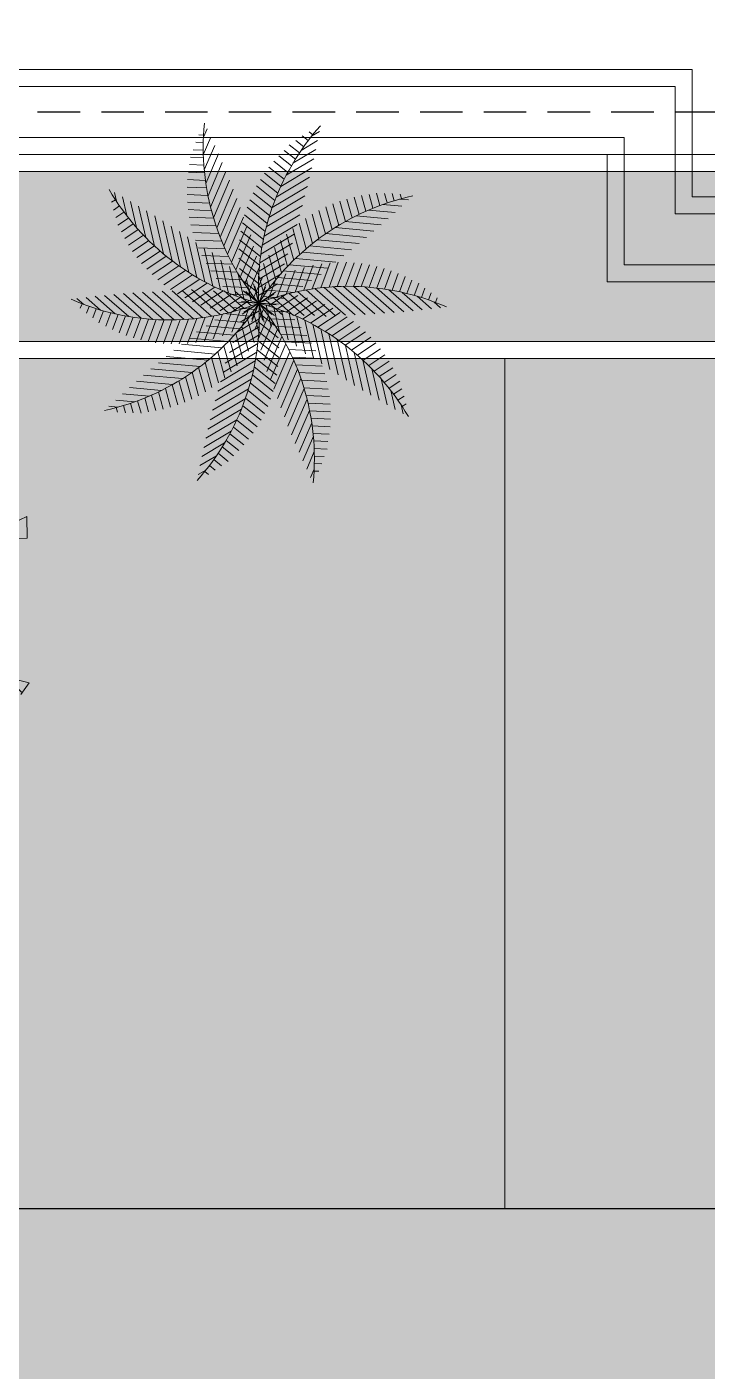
# Model space of a CAD drawing. Header units: inches. Extents: x 0 to 558, y -1 to 295.
# Drawn here: x 191.37 to 195.38, y 124.32 to 132.22 of the extents above; entities that cross this region are included whole.
import ezdxf

# ---------------------------------------------------------------- set-up
doc = ezdxf.new("R2010")
doc.units = ezdxf.units.IN
doc.header["$MEASUREMENT"] = 0
doc.linetypes.add('$0$HIDDEN', pattern=[0.375, 0.25, -0.125])
for name, color, linetype, lineweight in [('ARSIR', 31, 'Continuous', 5), ('ARSIR BETON', 8, 'Continuous', 5), ('DINDING2', 146, 'Continuous', 5), ('lan', 7, 'Continuous', 15), ('POHON', 98, 'Continuous', 5), ('RUMPUT', 93, 'Continuous', 0), ('SANITAIR', 15, 'Continuous', 9)]:
    doc.layers.add(name, color=color, linetype=linetype, lineweight=lineweight)
doc.layers.add('as', color=1, linetype='Continuous', plot=False)
doc.layers.add('LANTAI', color=57, linetype='Continuous')
pattern_1 = [(86.6697, (37.0798, 226.14725), (-0.5066041, 0.569206), [0.142875, -0.934755]), (41.6697, (37.0798, 226.14725), (-0.5066045, 0.5692064), [0.142875, -0.619125]), (131.6697, (37.0798, 226.14725), (-0.5692064, -0.5066045), [0.142875, -0.619125])]

# ---------------------------------------------------------------- blocks, each defined once
blk = doc.blocks.new('rrety')
for points in [[(497.6438, 232.3433), (497.6378, 232.3293), (497.6632, 232.3287), (497.6437, 232.3405)], [(497.6969, 232.176), (497.6778, 232.1611), (497.6725, 232.1832), (497.6947, 232.1884), (497.6969, 232.176)]]:
    blk.add_lwpolyline(points)
blk = doc.blocks.new('A$C08441736')
at = {"color": 82}
for p, q in [((0.0057, 0.7473), (-0.0197, 0.7763)), ((0.0028, 0.7548), (0.0219, 0.762)), ((0.0458, 0.6127), (-0.0291, 0.6983)), ((0.0295, 0.6758), (-0.0246, 0.7375)), ((0.0138, 0.7247), (0.0436, 0.7359)), ((0.0239, 0.6942), (0.0635, 0.7091)), ((0.0572, 0.5554), (-0.0332, 0.6587)), ((0.033, 0.6634), (0.0847, 0.6828)), ((0.0412, 0.6322), (0.0982, 0.6536)), ((0.0693, 0.4529), (-0.0405, 0.5783)), ((0.0647, 0.5025), (-0.037, 0.6187)), ((0.0485, 0.6007), (0.1131, 0.625)), ((0.0548, 0.5688), (0.1264, 0.5957)), ((-0.2667, 0.4695), (-0.2209, 0.5389)), ((-0.244, 0.4456), (-0.1948, 0.5202)), ((0.0715, 0.4061), (-0.0435, 0.5374)), ((0.0602, 0.5366), (0.1381, 0.5658)), ((0.0646, 0.5039), (0.1482, 0.5354)), ((-0.2219, 0.4209), (-0.1696, 0.5001)), ((-0.2003, 0.3953), (-0.1454, 0.4786)), ((0.0716, 0.3616), (-0.0462, 0.4961)), ((0.0679, 0.4709), (0.1568, 0.5043)), ((0.0703, 0.4376), (0.1637, 0.4727)), ((-0.2101, 0.4071), (-0.3726, 0.444)), ((-0.1808, 0.3705), (-0.3511, 0.4092)), ((-0.1795, 0.3687), (-0.1221, 0.4556)), ((-0.1592, 0.3412), (-0.0999, 0.4311)), ((-0.1396, 0.3126), (-0.0787, 0.405)), ((0.0668, 0.2785), (-0.0504, 0.4122)), ((0.07, 0.3191), (-0.0485, 0.4544)), ((0.0715, 0.4038), (0.169, 0.4404)), ((0.0717, 0.3696), (0.1726, 0.4075)), ((-0.1546, 0.3346), (-0.329, 0.3742)), ((-0.1207, 0.283), (-0.0586, 0.3772)), ((-0.1026, 0.2522), (-0.0396, 0.3477)), ((0.0622, 0.2394), (-0.0518, 0.3696)), ((0.0708, 0.335), (0.1744, 0.3739)), ((0.2177, 0.186), (0.2015, 0.3631)), ((-0.131, 0.2993), (-0.3063, 0.3391)), ((-0.1097, 0.2645), (-0.2831, 0.3039)), ((-0.0852, 0.2204), (-0.0219, 0.3163)), ((0.0493, 0.1653), (-0.0577, 0.2876)), ((0.0563, 0.2017), (-0.0529, 0.3264)), ((0.0653, 0.2644), (0.1723, 0.3046)), ((0.0686, 0.2999), (0.1744, 0.3396)), ((0.1641, 0.1301), (0.1491, 0.2951)), ((0.191, 0.1571), (0.1753, 0.3294)), ((-0.0904, 0.2302), (-0.2592, 0.2685)), ((-0.073, 0.1963), (-0.2346, 0.233)), ((-0.1984, 0.1282), (-0.2037, 0.243)), ((-0.0686, 0.1872), (-0.0056, 0.2827)), ((0.0413, 0.1302), (-0.0535, 0.2385)), ((-0.0529, 0.1528), (0.0091, 0.2468)), ((0.0546, 0.1918), (0.1616, 0.232)), ((0.0606, 0.2283), (0.1681, 0.2688)), ((0.1371, 0.1048), (0.1223, 0.2666)), ((-0.0573, 0.1628), (-0.2158, 0.1988)), ((-0.1656, 0.1112), (-0.1707, 0.2254)), ((-0.1326, 0.0926), (-0.1377, 0.205)), ((-0.0996, 0.0723), (-0.1045, 0.1815)), ((0.0323, 0.0961), (-0.0531, 0.1937)), ((-0.0381, 0.117), (0.0221, 0.2083)), ((0.047, 0.1547), (0.1525, 0.1943)), ((0.0826, 0.0588), (0.0709, 0.1879)), ((0.1099, 0.081), (0.0969, 0.2244)), ((-0.2084, 0.1331), (-0.3675, 0.0649)), ((-0.1744, 0.1159), (-0.3267, 0.0506)), ((-0.0431, 0.1296), (-0.1835, 0.1615)), ((-0.0304, 0.0968), (-0.1568, 0.1255)), ((-0.0665, 0.0502), (-0.0712, 0.1542)), ((0.0224, 0.0631), (-0.0523, 0.1483)), ((-0.0333, 0.0262), (-0.0377, 0.1224)), ((-0.0243, 0.0797), (0.033, 0.1666)), ((-0.0115, 0.0408), (0.0415, 0.1211)), ((0.0272, 0.0788), (0.1247, 0.1154)), ((0.038, 0.1171), (0.1403, 0.1555)), ((0.0552, 0.0379), (0.0449, 0.1507)), ((0.1366, 0.001), (0.2103, 0.1246)), ((-0.142, 0.098), (-0.2914, 0.034)), ((-0.1993, -0.0074), (-0.2706, 0.082)), ((-0.1111, 0.0795), (-0.2433, 0.0228)), ((-0.1617, -0.0031), (-0.2319, 0.0849)), ((-0.0815, 0.0604), (-0.2006, 0.0093)), ((-0.1231, -0.0001), (-0.1913, 0.0854)), ((-0.0833, 0.0015), (-0.1482, 0.0829)), ((-0.019, 0.0642), (-0.1295, 0.0893)), ((-0.0423, 0.0016), (-0.1024, 0.0769)), ((0, 0), (-0.053, 0.0664)), ((0.0116, 0.0311), (-0.0508, 0.1024)), ((0, 0), (-0.0067, 0.0739)), ((0, 0), (-0.0038, 0.0848)), ((0, 0), (0.0467, 0.0709)), ((0, 0), (0.038, 0.0637)), ((0.0146, 0.0398), (0.1048, 0.0736)), ((0.0277, 0.0184), (0.0191, 0.1127)), ((0.0332, -0.0014), (0.0817, 0.08)), ((0.067, -0.0018), (0.1249, 0.0955)), ((0.0995, 0.0724), (0.2049, 0.0433)), ((0.1014, -0.001), (0.1678, 0.1104)), ((-0.1014, 0.001), (-0.1678, -0.1104)), ((-0.0531, 0.0408), (-0.1572, -0.0039)), ((-0.0352, -0.0236), (-0.128, 0.002)), ((-0.067, 0.0018), (-0.1249, -0.0955)), ((-0.026, 0.0206), (-0.1131, -0.0167)), ((-0.0089, 0.032), (-0.1013, 0.053)), ((0, 0), (-0.0819, 0.0226)), ((-0.0332, 0.0014), (-0.0817, -0.08)), ((0, 0), (-0.0724, 0.0164)), ((0, 0), (-0.0489, 0.0558)), ((0, 0), (0.0795, 0.0299)), ((0, 0), (0.0682, 0.0292)), ((0.026, -0.0206), (0.1131, 0.0167)), ((0.0352, 0.0236), (0.128, -0.002)), ((0.0531, -0.0408), (0.1572, 0.0039)), ((0.0683, 0.0477), (0.1687, 0.0201)), ((0.1231, 0.0001), (0.1913, -0.0854)), ((0.1617, 0.0031), (0.2319, -0.0849)), ((-0.2092, -0.0088), (-0.2941, -0.1511)), ((-0.1725, -0.0042), (-0.2557, -0.1438)), ((-0.1366, -0.001), (-0.2103, -0.1246)), ((-0.0995, -0.0724), (-0.2049, -0.0433)), ((-0.0683, -0.0477), (-0.1687, -0.0201)), ((-0.0146, -0.0398), (-0.1048, -0.0736)), ((0, 0), (-0.0795, -0.0299)), ((0, 0), (-0.0682, -0.0292)), ((-0.0552, -0.0379), (-0.0449, -0.1507)), ((0, 0), (-0.0467, -0.0709)), ((0.0115, -0.0408), (-0.0415, -0.1211)), ((0, 0), (-0.038, -0.0637)), ((-0.0277, -0.0184), (-0.0191, -0.1127)), ((-0.0116, -0.0311), (0.0508, -0.1024)), ((0, 0), (0.0724, -0.0164)), ((0, 0), (0.0038, -0.0848)), ((0, 0), (0.053, -0.0664)), ((0, 0), (0.0819, -0.0226)), ((0, 0), (0.0067, -0.0739)), ((0, 0), (0.0489, -0.0558)), ((0.0089, -0.032), (0.1013, -0.053)), ((0.0333, -0.0262), (0.0377, -0.1224)), ((0.0423, -0.0016), (0.1024, -0.0769)), ((0.0665, -0.0502), (0.0712, -0.1542)), ((0.0815, -0.0604), (0.2006, -0.0093)), ((0.0833, -0.0015), (0.1482, -0.0829)), ((-0.1569, -0.1231), (-0.2671, -0.0927)), ((-0.129, -0.0975), (-0.2376, -0.0676)), ((-0.1371, -0.1048), (-0.1223, -0.2666)), ((-0.0272, -0.0788), (-0.1247, -0.1154)), ((-0.1099, -0.081), (-0.0969, -0.2244)), ((-0.0826, -0.0588), (-0.0709, -0.1879)), ((0.0243, -0.0797), (-0.033, -0.1666)), ((-0.0323, -0.0961), (0.0531, -0.1937)), ((-0.0224, -0.0631), (0.0523, -0.1483)), ((0.019, -0.0642), (0.1295, -0.0893)), ((0.0304, -0.0968), (0.1568, -0.1255)), ((0.0996, -0.0723), (0.1045, -0.1815)), ((0.1326, -0.0926), (0.1377, -0.205)), ((0.1656, -0.1112), (0.1707, -0.2254)), ((-0.2082, -0.1755), (-0.3185, -0.1451)), ((-0.1832, -0.1491), (-0.294, -0.1186)), ((-0.191, -0.1571), (-0.1753, -0.3294)), ((-0.1641, -0.1301), (-0.1491, -0.2951)), ((-0.047, -0.1547), (-0.1525, -0.1943)), ((-0.038, -0.1171), (-0.1403, -0.1555)), ((-0.0493, -0.1653), (0.0577, -0.2876)), ((-0.0413, -0.1302), (0.0535, -0.2385)), ((0.0381, -0.117), (-0.0221, -0.2083)), ((0.0529, -0.1528), (-0.0091, -0.2468)), ((0.0431, -0.1296), (0.1835, -0.1615)), ((0.0573, -0.1628), (0.2158, -0.1988)), ((0.1984, -0.1282), (0.2037, -0.243)), ((-0.2442, -0.2171), (-0.2279, -0.3961)), ((-0.2177, -0.186), (-0.2015, -0.3631)), ((-0.0606, -0.2283), (-0.1681, -0.2688)), ((-0.0546, -0.1918), (-0.1616, -0.232)), ((-0.0563, -0.2017), (0.0529, -0.3264)), ((0.0686, -0.1872), (0.0056, -0.2827)), ((0.0852, -0.2204), (0.0219, -0.3163)), ((-0.0653, -0.2644), (-0.1723, -0.3046)), ((-0.0668, -0.2785), (0.0504, -0.4122)), ((-0.0622, -0.2394), (0.0518, -0.3696)), ((0.1026, -0.2522), (0.0396, -0.3477)), ((0.1207, -0.283), (0.0586, -0.3772)), ((-0.0686, -0.2999), (-0.1744, -0.3396)), ((-0.0708, -0.335), (-0.1744, -0.3739)), ((-0.07, -0.3191), (0.0485, -0.4544)), ((0.1396, -0.3126), (0.0787, -0.405)), ((-0.0717, -0.3696), (-0.1726, -0.4075)), ((-0.0716, -0.3616), (0.0462, -0.4961)), ((-0.0715, -0.4038), (-0.169, -0.4404)), ((-0.0703, -0.4376), (-0.1637, -0.4727)), ((-0.0715, -0.4061), (0.0435, -0.5374)), ((-0.0693, -0.4529), (0.0405, -0.5783)), ((-0.0679, -0.4709), (-0.1568, -0.5043)), ((-0.0646, -0.5039), (-0.1482, -0.5354)), ((-0.0647, -0.5025), (0.037, -0.6187)), ((-0.0602, -0.5366), (-0.1381, -0.5658)), ((-0.0548, -0.5688), (-0.1264, -0.5957)), ((-0.0572, -0.5554), (0.0332, -0.6587)), ((-0.0485, -0.6007), (-0.1131, -0.625)), ((-0.0458, -0.6127), (0.0291, -0.6983)), ((-0.0412, -0.6322), (-0.0982, -0.6536)), ((-0.033, -0.6634), (-0.0847, -0.6828)), ((-0.0295, -0.6758), (0.0246, -0.7375)), ((-0.0239, -0.6942), (-0.0635, -0.7091)), ((-0.0138, -0.7247), (-0.0436, -0.7359)), ((-0.0028, -0.7548), (-0.0219, -0.762)), ((-0.0057, -0.7473), (0.0197, -0.7763))]:
    blk.add_line(p, q, dxfattribs=at)
for p, q in [((0.4438, 0.6012), (0.4403, 0.6396)), ((0.3972, 0.4687), (0.3869, 0.582)), ((0.421, 0.5294), (0.4136, 0.6111)), ((0.4371, 0.5782), (0.4678, 0.5697)), ((0.446, 0.609), (0.4656, 0.6036)), ((0.3477, 0.3685), (0.3337, 0.5223)), ((0.3727, 0.4158), (0.3603, 0.5524)), ((0.4166, 0.5173), (0.4699, 0.5026)), ((0.4274, 0.5476), (0.4682, 0.5364)), ((0.2965, 0.2865), (0.2807, 0.4604)), ((0.3223, 0.3256), (0.3072, 0.4916)), ((0.405, 0.4872), (0.4636, 0.4711)), ((0.2705, 0.2504), (0.2542, 0.4286)), ((0.3787, 0.4279), (0.4524, 0.4076)), ((0.3923, 0.4575), (0.4588, 0.4391)), ((0.3484, 0.3697), (0.4346, 0.346)), ((0.3641, 0.3987), (0.4443, 0.3766)), ((0.314, 0.3127), (0.4103, 0.2862)), ((0.3318, 0.3411), (0.4232, 0.3159)), ((0.2753, 0.2568), (0.3791, 0.2282)), ((0.2952, 0.2846), (0.3956, 0.257)), ((0.5459, 0.1173), (0.6162, 0.2351)), ((0.5969, 0.1457), (0.6551, 0.2434)), ((0.6518, 0.1808), (0.6938, 0.2513)), ((0.7124, 0.2255), (0.7322, 0.2587)), ((0.7188, 0.2306), (0.7315, 0.2147)), ((0.2082, 0.1755), (0.3185, 0.1451)), ((0.2318, 0.2023), (0.3407, 0.1723)), ((0.2541, 0.2294), (0.3609, 0.2)), ((0.2855, 0.0226), (0.3765, 0.1753)), ((0.3251, 0.0321), (0.4172, 0.1865)), ((0.366, 0.0436), (0.4576, 0.1973)), ((0.4083, 0.0575), (0.4977, 0.2075)), ((0.4521, 0.074), (0.5375, 0.2172)), ((0.4979, 0.0937), (0.5769, 0.2264)), ((0.6411, 0.1736), (0.6756, 0.1304)), ((0.6676, 0.1918), (0.694, 0.1587)), ((0.6935, 0.2108), (0.7134, 0.1859)), ((0.1569, 0.1231), (0.2671, 0.0927)), ((0.1832, 0.1491), (0.294, 0.1186)), ((0.2092, 0.0088), (0.2941, 0.1511)), ((0.2469, 0.0148), (0.3354, 0.1635)), ((0.5579, 0.1236), (0.6056, 0.0639)), ((0.5863, 0.1395), (0.6293, 0.0856)), ((0.614, 0.1562), (0.652, 0.1086)), ((0.4379, 0.0684), (0.5001, -0.0096)), ((0.4689, 0.0809), (0.5281, 0.0068)), ((0.4992, 0.0943), (0.555, 0.0245)), ((0.5289, 0.1086), (0.5808, 0.0435)), ((0.1993, 0.0074), (0.2706, -0.082)), ((0.2359, 0.0129), (0.3076, -0.0769)), ((0.2716, 0.0196), (0.3429, -0.0698)), ((0.3064, 0.0274), (0.3769, -0.0609)), ((0.3404, 0.0362), (0.4095, -0.0503)), ((0.3737, 0.046), (0.4409, -0.0382)), ((0.4061, 0.0567), (0.4711, -0.0246)), ((0.142, -0.098), (0.2914, -0.034)), ((0.1744, -0.1159), (0.3267, -0.0506)), ((0.2084, -0.1331), (0.3675, -0.0649)), ((0.2442, -0.1495), (0.4076, -0.0795)), ((0.2819, -0.1652), (0.4472, -0.0943)), ((0.3218, -0.1798), (0.4861, -0.1094)), ((0.264, -0.158), (0.2691, -0.2708)), ((0.2967, -0.1708), (0.3017, -0.2814)), ((0.3641, -0.1935), (0.5246, -0.1247)), ((0.4093, -0.2059), (0.5625, -0.1402)), ((0.4579, -0.2168), (0.5998, -0.156)), ((0.5106, -0.226), (0.6367, -0.1719)), ((0.3293, -0.1824), (0.3342, -0.2901)), ((0.3619, -0.1928), (0.3666, -0.2968)), ((0.3944, -0.202), (0.399, -0.3017)), ((0.4269, -0.2101), (0.4312, -0.3049)), ((0.4593, -0.2171), (0.4634, -0.3064)), ((0.4917, -0.223), (0.4955, -0.3062)), ((0.524, -0.2279), (0.5275, -0.3043)), ((0.5686, -0.2329), (0.6731, -0.1881)), ((0.6336, -0.2368), (0.709, -0.2045)), ((0.7089, -0.2363), (0.7444, -0.2211)), ((0.0904, -0.2302), (0.2592, -0.2685)), ((0.1097, -0.2645), (0.2831, -0.3039)), ((0.5563, -0.2317), (0.5594, -0.3007)), ((0.5885, -0.2346), (0.5913, -0.2954)), ((0.6207, -0.2364), (0.6232, -0.2916)), ((0.6529, -0.2372), (0.6548, -0.2795)), ((0.685, -0.2371), (0.6864, -0.2689)), ((0.717, -0.2359), (0.7179, -0.2563)), ((0.1592, -0.3412), (0.0999, -0.4311)), ((0.131, -0.2993), (0.3063, -0.3391)), ((0.1546, -0.3346), (0.329, -0.3742)), ((0.1795, -0.3687), (0.1221, -0.4556)), ((0.2003, -0.3953), (0.1454, -0.4786)), ((0.1808, -0.3705), (0.3511, -0.4092)), ((0.2219, -0.4209), (0.1696, -0.5001)), ((0.244, -0.4456), (0.1948, -0.5202)), ((0.2101, -0.4071), (0.3726, -0.444)), ((0.243, -0.4446), (0.3936, -0.4788)), ((0.2667, -0.4695), (0.2209, -0.5389)), ((0.29, -0.4924), (0.2479, -0.5562)), ((0.3138, -0.5145), (0.2759, -0.5721)), ((0.2802, -0.483), (0.414, -0.5133)), ((0.3383, -0.5357), (0.3048, -0.5865)), ((0.3231, -0.5226), (0.434, -0.5478)), ((0.3632, -0.5561), (0.3328, -0.6022)), ((0.3734, -0.564), (0.4534, -0.5822)), ((0.3887, -0.5757), (0.3654, -0.611)), ((0.4148, -0.5944), (0.3973, -0.621)), ((0.4414, -0.6123), (0.4302, -0.6293)), ((0.4347, -0.6079), (0.4723, -0.6164))]:
    blk.add_line(p, q)
at = {"color": 60}
for p, q in [((-0.4347, 0.6079), (-0.4723, 0.6164)), ((-0.3734, 0.564), (-0.4534, 0.5822)), ((-0.4414, 0.6123), (-0.4302, 0.6293)), ((-0.4148, 0.5944), (-0.3973, 0.621)), ((-0.3887, 0.5757), (-0.3654, 0.611)), ((-0.3632, 0.5561), (-0.3328, 0.6022)), ((-0.3383, 0.5357), (-0.3048, 0.5865)), ((-0.3231, 0.5226), (-0.434, 0.5478)), ((-0.3138, 0.5145), (-0.2759, 0.5721)), ((-0.29, 0.4924), (-0.2479, 0.5562)), ((-0.2802, 0.483), (-0.414, 0.5133)), ((-0.243, 0.4446), (-0.3936, 0.4788)), ((-0.6207, 0.2364), (-0.6232, 0.2916)), ((-0.5885, 0.2346), (-0.5913, 0.2954)), ((-0.5563, 0.2317), (-0.5594, 0.3007)), ((-0.524, 0.2279), (-0.5275, 0.3043)), ((-0.4917, 0.223), (-0.4955, 0.3062)), ((-0.4593, 0.2171), (-0.4634, 0.3064)), ((-0.4269, 0.2101), (-0.4312, 0.3049)), ((-0.3944, 0.202), (-0.399, 0.3017)), ((-0.3619, 0.1928), (-0.3666, 0.2968)), ((-0.3293, 0.1824), (-0.3342, 0.2901)), ((-0.7089, 0.2363), (-0.7444, 0.2211)), ((-0.717, 0.2359), (-0.7179, 0.2563)), ((-0.6336, 0.2368), (-0.709, 0.2045)), ((-0.685, 0.2371), (-0.6864, 0.2689)), ((-0.5686, 0.2329), (-0.6731, 0.1881)), ((-0.6529, 0.2372), (-0.6548, 0.2795)), ((-0.2967, 0.1708), (-0.3017, 0.2814)), ((-0.264, 0.158), (-0.2691, 0.2708)), ((-0.5106, 0.226), (-0.6367, 0.1719)), ((-0.4579, 0.2168), (-0.5998, 0.156)), ((-0.4093, 0.2059), (-0.5625, 0.1402)), ((-0.3641, 0.1935), (-0.5246, 0.1247)), ((-0.3218, 0.1798), (-0.4861, 0.1094)), ((-0.2819, 0.1652), (-0.4472, 0.0943)), ((-0.2442, 0.1495), (-0.4076, 0.0795)), ((-0.3064, -0.0274), (-0.3769, 0.0609)), ((-0.2716, -0.0196), (-0.3429, 0.0698)), ((-0.2359, -0.0129), (-0.3076, 0.0769)), ((-0.4379, -0.0684), (-0.5001, 0.0096)), ((-0.4061, -0.0567), (-0.4711, 0.0246)), ((-0.3737, -0.046), (-0.4409, 0.0382)), ((-0.3404, -0.0362), (-0.4095, 0.0503)), ((-0.5289, -0.1086), (-0.5808, -0.0435)), ((-0.4992, -0.0943), (-0.555, -0.0245)), ((-0.4689, -0.0809), (-0.5281, -0.0068)), ((-0.366, -0.0436), (-0.4576, -0.1973)), ((-0.3251, -0.0321), (-0.4172, -0.1865)), ((-0.2855, -0.0226), (-0.3765, -0.1753)), ((-0.2469, -0.0148), (-0.3354, -0.1635)), ((-0.614, -0.1562), (-0.652, -0.1086)), ((-0.5863, -0.1395), (-0.6293, -0.0856)), ((-0.5579, -0.1236), (-0.6056, -0.0639)), ((-0.4979, -0.0937), (-0.5769, -0.2264)), ((-0.4521, -0.074), (-0.5375, -0.2172)), ((-0.4083, -0.0575), (-0.4977, -0.2075)), ((-0.6676, -0.1918), (-0.694, -0.1587)), ((-0.6411, -0.1736), (-0.6756, -0.1304)), ((-0.5969, -0.1457), (-0.6551, -0.2434)), ((-0.5459, -0.1173), (-0.6162, -0.2351)), ((-0.7124, -0.2255), (-0.7322, -0.2587)), ((-0.7188, -0.2306), (-0.7315, -0.2147)), ((-0.6935, -0.2108), (-0.7134, -0.1859)), ((-0.6518, -0.1808), (-0.6938, -0.2513)), ((-0.2753, -0.2568), (-0.3791, -0.2282)), ((-0.2541, -0.2294), (-0.3609, -0.2)), ((-0.2318, -0.2023), (-0.3407, -0.1723)), ((-0.314, -0.3127), (-0.4103, -0.2862)), ((-0.2952, -0.2846), (-0.3956, -0.257)), ((-0.2965, -0.2865), (-0.2807, -0.4604)), ((-0.2705, -0.2504), (-0.2542, -0.4286)), ((-0.3318, -0.3411), (-0.4232, -0.3159)), ((-0.3223, -0.3256), (-0.3072, -0.4916)), ((-0.3641, -0.3987), (-0.4443, -0.3766)), ((-0.3484, -0.3697), (-0.4346, -0.346)), ((-0.3477, -0.3685), (-0.3337, -0.5223)), ((-0.3923, -0.4575), (-0.4588, -0.4391)), ((-0.3787, -0.4279), (-0.4524, -0.4076)), ((-0.3727, -0.4158), (-0.3603, -0.5524)), ((-0.4166, -0.5173), (-0.4699, -0.5026)), ((-0.405, -0.4872), (-0.4636, -0.4711)), ((-0.3972, -0.4687), (-0.3869, -0.582)), ((-0.4274, -0.5476), (-0.4682, -0.5364)), ((-0.4371, -0.5782), (-0.4678, -0.5697)), ((-0.421, -0.5294), (-0.4136, -0.6111)), ((-0.446, -0.609), (-0.4656, -0.6036)), ((-0.4438, -0.6012), (-0.4403, -0.6396))]:
    blk.add_line(p, q, dxfattribs=at)
at = {"color": 106}
for p, q in [((0.2442, 0.2171), (0.2279, 0.3961)), ((0.1725, 0.0042), (0.2557, 0.1438)), ((0.129, 0.0975), (0.2376, 0.0676)), ((0.1111, -0.0795), (0.2433, -0.0228)), ((0.2313, -0.1438), (0.2364, -0.258)), ((0.073, -0.1963), (0.2346, -0.233))]:
    blk.add_line(p, q, dxfattribs=at)
at = {"color": 85}
blk.add_line((-0.2313, 0.1438), (-0.2364, 0.258), dxfattribs=at)
at = {"color": 82}
for centre, start, end in [((-0.9753, 0.3811), 338.65985, 23.6829), ((-1.013, -0.265), 14.65985, 59.6829), ((-0.6638, -0.8098), 50.65985, 95.6829), ((-0.061, -1.0453), 86.65985, 131.6829), ((0.5651, -0.8816), 122.65985, 167.6829), ((0.9753, -0.3811), 158.65985, 203.6829)]:
    blk.add_arc(centre, 1.0471, start, end, dxfattribs=at)
for centre, start, end in [((-0.5651, 0.8816), 302.65985, 347.6829), ((0.061, 1.0453), 266.65985, 311.6829), ((0.6638, 0.8098), 230.65985, 275.6829), ((1.013, 0.265), 194.65985, 239.6829)]:
    blk.add_arc(centre, 1.0471, start, end)
blk = doc.blocks.new('A-DAS')
at = {"layer": 'as', "linetype": '$0$HIDDEN'}
blk.add_line((-37.35, 0.7), (-4.395, 0.7), dxfattribs=at)
at = {"layer": 'SANITAIR'}
for p, q in [((-37.35, 0.45), (-32.5, 0.45)), ((-32.5, -0.3), (-32.5, 0.45)), ((-25, 0.2), (-32, 0.2)), ((-24.9, 0.1), (-32.1, 0.1)), ((-24.6, -0.2), (-32.4, -0.2)), ((-24.5, -0.3), (-32.5, -0.3))]:
    blk.add_line(p, q, dxfattribs=at)
for points in [[(-31.9221, 19.25), (-40, 19.25), (-40, 3.2, 0.414214), (-37.35, 0.55), (-32.4, 0.55), (-32.4, -0.2)], [(-31.9221, 18.95), (-39.7, 18.95), (-39.7, 3.2, 0.414214), (-37.35, 0.85), (-32.1, 0.85), (-32.1, 0.1)], [(-31.9221, 18.85), (-39.6, 18.85), (-39.6, 3.2, 0.414214), (-37.35, 0.95), (-32, 0.95), (-32, 0.2)]]:
    blk.add_lwpolyline(points, format="xyb", dxfattribs=at)

msp = doc.modelspace()

# ---------------------------------------------------------------- hatches: boundary and pattern name
at = {"layer": 'ARSIR'}
h = msp.add_hatch(dxfattribs=at)
h.set_pattern_fill('AR-HBONE', color=256, scale=0.003, style=0)
h.set_pattern_definition([(45, (37.0798, 226.14725), (4e-17, 0.4310523), [0.9144, -0.3048]), (135, (37.29532, 226.36278), (4e-17, 0.4310523), [0.9144, -0.3048])])
edge = h.paths.add_edge_path()
edge.add_arc((191.2828, 190.0679), 15.2, 90, 180)
edge.add_line((176.0828, 190.0679), (176.0828, 133.2715))
edge.add_arc((191.2828, 133.2715), 15.2, 180, 214.23029)
edge.add_line((178.7157, 124.7212), (179.7078, 125.3962))
edge.add_arc((191.2827, 133.2715), 14, 180, 214.23027, ccw=False)
edge.add_line((177.2828, 133.2715), (177.2828, 190.0679))
edge.add_arc((191.2828, 190.0679), 14, 90, 180, ccw=False)
edge.add_line((191.2828, 204.0679), (270.5466, 204.0679))
edge.add_arc((270.5466, 204.9086), 0.8408, 270, 359.99697)
edge.add_line((271.3873, 204.9086), (191.2828, 205.2679))
h = msp.add_hatch(dxfattribs=at)
h.set_pattern_fill('HEX', color=256, scale=0.05, style=0)
h.set_pattern_definition([(0, (37.0798, 226.14725), (0, 0.274963), [0.15875, -0.3175]), (120, (37.0798, 226.14725), (-0.23812494, -0.1374815), [0.15875, -0.3175]), (60, (37.23855, 226.14725), (-0.23812494, 0.1374815), [0.15875, -0.3175])])
edge = h.paths.add_edge_path()
edge.add_arc((231.9822, 125.7715), 0.5, 270, 360)
edge.add_line((232.4822, 125.7715), (232.4822, 130.2715))
edge.add_line((232.4822, 130.2715), (262.4822, 130.2715))
edge.add_line((262.4822, 130.2715), (262.4822, 125.2715))
edge.add_line((262.4822, 125.2715), (231.9822, 125.2715))
edge = h.paths.add_edge_path()
edge.add_line((222.8923, 126.2215), (222.8923, 125.7715))
edge.add_arc((222.3923, 125.7715), 0.5, -90, 0, ccw=False)
edge.add_line((222.3923, 125.2715), (221.6852, 125.2715))
edge.add_arc((221.6852, 125.7715), 0.5, 180, 270.00101, ccw=False)
edge.add_line((221.1852, 125.7715), (221.1852, 130.2715))
edge.add_line((221.1852, 130.2715), (191.1884, 130.2708))
edge.add_line((191.1884, 130.2708), (191.185, 125.2709))
edge.add_line((191.185, 125.2709), (225.5373, 125.2715))
edge.add_line((225.5373, 125.2715), (225.5373, 128.9715))
edge.add_line((225.5373, 128.9715), (227.8373, 128.9715))
edge.add_line((227.8373, 128.9715), (227.8373, 125.2715))
edge.add_line((227.8373, 125.2715), (230.9822, 125.2715))
edge.add_arc((230.9822, 125.7715), 0.5, 180, 270, ccw=False)
edge.add_line((230.4822, 125.7715), (230.4822, 131.0215))
edge.add_line((230.4822, 131.0215), (224.0923, 131.0215))
edge.add_line((224.0923, 131.0215), (224.0923, 126.2215))
edge.add_line((224.0923, 126.2215), (222.8923, 126.2215))
at = {"layer": 'ARSIR BETON'}
h = msp.add_hatch(dxfattribs=at)
h.set_pattern_fill('AR-HBONE', color=256, scale=0.004, style=0)
h.set_pattern_definition([(45, (37.0798, 226.14725), (6e-17, 0.5747364), [1.2192, -0.4064]), (135, (37.36716, 226.4346), (6e-17, 0.5747364), [1.2192, -0.4064])])
edge = h.paths.add_edge_path()
edge.add_arc((191.2828, 190.0679), 14, 90, 180)
edge.add_line((177.2828, 190.0679), (177.2828, 133.2715))
edge.add_arc((191.2827, 133.2715), 14, 179.99992, 263.11919)
edge.add_line((189.6055, 119.3724), (189.6055, 112.3227))
edge.add_line((189.6055, 112.3227), (189.7055, 112.3227))
edge.add_line((189.7055, 112.3227), (189.7055, 112.2227))
edge.add_line((189.7055, 112.2227), (201.7055, 112.2227))
edge.add_line((201.7055, 112.2227), (201.7055, 119.2715))
edge.add_line((201.7055, 119.2715), (380.22, 119.2715))
edge.add_arc((380.22, 133.2715), 14, 270, 360)
edge.add_line((394.22, 133.2715), (394.22, 186.8365))
edge.add_arc((380.07, 186.8365), 14.15, 0.00002, 89.99998)
edge.add_line((380.07, 200.9865), (288.3873, 200.9865))
edge.add_arc((288.3873, 203.9865), 3, 180, 270, ccw=False)
edge.add_line((285.3873, 203.9865), (285.3986, 204.9823))
edge.add_line((285.3986, 204.9823), (271.3873, 205.1475))
edge.add_line((271.3873, 205.1475), (271.3873, 204.9086))
edge.add_arc((270.5466, 204.9086), 0.8408, 270, 359.99999, ccw=False)
edge.add_line((270.5466, 204.0679), (191.2828, 204.0679))
edge = h.paths.add_edge_path()
edge.add_line((191.2672, 197.9562), (265.7566, 197.9585))
edge.add_arc((265.7568, 189.203), 8.7555, 41.343, 90.00169, ccw=False)
edge.add_line((272.3302, 194.9865), (332.5823, 194.9865))
edge.add_line((332.5823, 194.9865), (332.5823, 191.8715))
edge.add_line((332.5823, 191.8715), (340.1822, 191.8715))
edge.add_line((340.1822, 191.8715), (340.1822, 194.9865))
edge.add_line((340.1822, 194.9865), (380.07, 194.9865))
edge.add_arc((380.07, 186.8365), 8.15, 0, 90, ccw=False)
edge.add_line((388.22, 186.8365), (388.22, 163.1715))
edge.add_line((388.22, 163.1715), (388.22, 157.7117))
edge.add_line((388.22, 157.7117), (388.22, 133.2715))
edge.add_arc((380.22, 133.2715), 8, -90, 0, ccw=False)
edge.add_line((380.22, 125.2715), (191.2828, 125.2715))
edge.add_arc((191.185, 133.1732), 7.9023, 180.12317, 270.70845, ccw=False)
edge.add_line((183.2828, 133.1562), (183.2675, 189.9541))
edge.add_arc((191.2675, 189.9563), 8, 90.00169, 180.01541, ccw=False)
at = {"layer": 'RUMPUT'}
h = msp.add_hatch(dxfattribs=at)
h.set_pattern_fill('GRASS', color=256, scale=0.03, angle=356.66969, style=0)
h.set_pattern_definition(pattern_1)
edge = h.paths.add_edge_path()
edge.add_line((173.8596, 124.7087), (178.5195, 124.7087))
edge.add_line((178.5195, 124.7087), (178.577, 124.7478))
edge.add_arc((191.2745, 133.269), 15.2918, 179.99042, 213.86512, ccw=False)
edge.add_line((175.9828, 133.2715), (175.9828, 190.0679))
edge.add_arc((191.2827, 190.0679), 15.2999, 89.99903, 180.00016, ccw=False)
edge.add_line((191.283, 205.3679), (269.9053, 205.0253))
edge.add_line((269.9053, 205.0253), (167.2319, 206.0181))
edge.add_line((167.2319, 206.0181), (167.521, 198.8985))
edge.add_line((167.521, 198.8985), (170.7477, 161.1323))
edge.add_line((170.7477, 161.1323), (173.8596, 124.7087))
h = msp.add_hatch(dxfattribs=at)
h.set_pattern_fill('GRASS', color=256, scale=0.03, angle=356.66969, style=0)
h.set_pattern_definition(pattern_1)
edge = h.paths.add_edge_path()
edge.add_line((222.7923, 130.2714), (222.7923, 125.7715))
edge.add_arc((222.3923, 125.7715), 0.4, -90, 0, ccw=False)
edge.add_line((222.3923, 125.3715), (221.6852, 125.3715))
edge.add_arc((221.6852, 125.7715), 0.4, 180, 270, ccw=False)
edge.add_line((221.2852, 125.7715), (221.2852, 130.3715))
edge.add_line((221.2852, 130.3715), (191.0884, 130.3708))
edge.add_line((191.0884, 130.3708), (191.0884, 126.5715))
edge.add_arc((191.1856, 133.1744), 6.6036, 179.16366, 269.15632, ccw=False)
edge.add_line((184.5828, 133.2708), (184.5828, 158.5615))
edge.add_line((184.5828, 158.5615), (189.4121, 158.5615))
edge.add_arc((189.4168, 158.1668), 0.3948, -0.67801, 90.69191, ccw=False)
edge.add_line((189.8116, 158.1621), (189.8116, 153.1016))
edge.add_line((189.8116, 153.1016), (194.9669, 153.1016))
edge.add_arc((194.9652, 152.7016), 0.4, 0, 89.7465, ccw=False)
edge.add_line((195.3652, 152.7016), (195.3652, 150.9215))
edge.add_line((195.3652, 150.9215), (187.0873, 150.9215))
edge.add_line((187.0873, 150.9215), (187.0873, 134.2215))
edge.add_arc((189.9373, 134.2215), 2.85, 180, 270)
edge.add_line((189.9373, 131.3715), (222.7923, 131.3715))
edge.add_line((222.7923, 131.3715), (222.7923, 130.2715))

# ---------------------------------------------------------------- linework, layer by layer
at = {"layer": 'DINDING2'}
for points in [[(222.8923, 131.4715), (222.8923, 125.7715, -0.414214), (222.3923, 125.2715), (221.6852, 125.2715, -0.414214), (221.1852, 125.7715), (221.1852, 130.2715), (191.1884, 130.2708), (191.1884, 126.4708), (191.2828, 126.4715, -0.422726), (184.4828, 133.2715), (184.4828, 158.6615), (189.4115, 158.6615, -0.420483), (189.9116, 158.1615), (189.9116, 153.2016), (194.9671, 153.2016, -0.413055), (195.4652, 152.7016), (195.4652, 150.8215), (187.1873, 150.8215), (187.1873, 134.2215, 0.414214), (189.9373, 131.4715), (222.8923, 131.4715), (222.8923, 130.2715)], [(222.7923, 130.2714), (222.7923, 125.7715, -0.414214), (222.3923, 125.3715), (221.6852, 125.3715, -0.414214), (221.2852, 125.7715), (221.2852, 130.3715), (191.0884, 130.3708), (191.0884, 126.5715, -0.414176), (184.5828, 133.2708), (184.5828, 158.5615), (189.4121, 158.5615, -0.421234), (189.8116, 158.1621), (189.8116, 153.1016), (194.9669, 153.1016, -0.412918), (195.3652, 152.7016), (195.3652, 150.9215), (187.0873, 150.9215), (187.0873, 134.2215, 0.414214), (189.9373, 131.3715), (222.7923, 131.3715), (222.7923, 130.2715)]]:
    msp.add_lwpolyline(points, format="xyb", dxfattribs=at)
at = {"layer": 'lan'}
for points in [[(194.1852, 125.2708), (194.1852, 130.2708), (191.1852, 130.2708), (191.1852, 125.2708), (194.1852, 125.2708)], [(197.1852, 125.2708), (197.1852, 130.2708), (194.1852, 130.2708), (194.1852, 125.2708), (197.1852, 125.2708)]]:
    msp.add_lwpolyline(points, dxfattribs=at)
at = {"layer": 'LANTAI'}
msp.add_lwpolyline([(191.2675, 197.9562, 0.414214), (183.2675, 189.9563), (183.2828, 133.1562, 0.417209), (191.2828, 125.2715), (380.22, 125.2715, 0.414214), (388.22, 133.2715), (388.22, 157.7117), (388.22, 157.7117), (388.22, 163.1715), (388.22, 163.1715), (388.22, 186.8365, 0.414214), (380.07, 194.9865), (340.1822, 194.9865), (340.1822, 191.8715), (332.5823, 191.8715), (332.5823, 194.9865), (272.3302, 194.9865, 0.215555), (265.7568, 197.9585), (191.2675, 197.9562)], format="xyb", dxfattribs=at)

# ---------------------------------------------------------------- block references
msp.add_blockref('A-DAS', (227.2873, 131.0215))
at = {"layer": 'POHON', "lineweight": 0, "xscale": -1.377873410171134, "yscale": 1.377873410170821, "zscale": 1.377873410170977, "rotation": 270}
msp.add_blockref('A$C08441736', (192.7385, 130.5969), dxfattribs=at)
at = {"layer": 'POHON', "xscale": 5.661284108149151, "yscale": 5.661284108149118, "zscale": 5.661284108149133, "rotation": 167.4952652185837}
msp.add_blockref('rrety', (3226.6117, 802.4494), dxfattribs=at)

doc.saveas('drawing.dxf')
